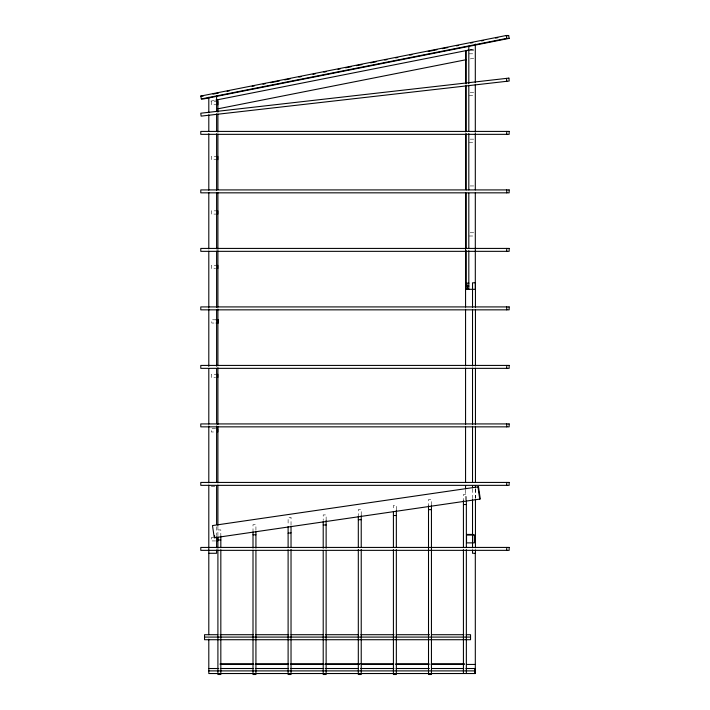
<?xml version="1.0" encoding="UTF-8"?>
<svg xmlns="http://www.w3.org/2000/svg" width="710" height="710" viewBox="0 0 710 710"><rect width="100%" height="100%" fill="white"/><g stroke="black" fill="none" stroke-linecap="round" stroke-linejoin="round"><path stroke-width="0.53" stroke-dasharray="3.55 2.66" d="M470.26 49.869L474.307 49.008L469.887 49.869M210.826 101.113L214.873 100.314M470.26 58.894L474.307 58.096M470.171 50.552L474.289 50.552M469.141 53.8L474.289 53.8M470.171 92.344L474.289 92.344M469.141 95.593L474.289 95.593M217.775 101.512L211.278 101.512L211.278 104.76L217.775 104.76M470.171 139.151L474.289 139.151M469.141 142.399L474.289 142.399M217.775 156.377L211.278 156.377L211.278 159.626L217.775 159.626M470.171 185.949L474.289 185.949M217.775 210.843L211.278 210.843L211.278 214.092L217.775 214.092M470.171 232.756L474.289 232.756M469.141 236.004L474.289 236.004M217.775 265.318L211.278 265.318L211.278 268.566L215.609 268.566M216.124 319.793L211.793 319.793L211.793 323.041L216.124 323.041M217.775 374.259L211.278 374.259L211.278 377.516L215.609 377.516M215.609 428.733L211.278 428.733L211.278 431.982L215.609 431.982M211.278 486.457L215.609 486.457M217.908 529.926L220.828 529.926L220.828 535.447M213.444 537.674L211.278 537.674L211.278 540.931L217.775 540.931M475.443 488.986L475.443 497.852M475.309 488.95L475.309 497.861M472.523 488.986L472.523 497.852M466.355 499.982L466.355 494.462L463.426 494.462L463.426 499.982M465.565 490.06L465.565 500.053M431.44 505.112L431.44 499.583L428.512 499.583L428.512 505.112M396.34 509.869L396.34 505.458L393.411 505.458L393.411 510.49M361.23 515.167L361.23 509.638L358.31 509.638L358.31 515.673M326.13 520.448L326.13 514.91L323.21 514.91L323.21 520.448M291.029 525.098L291.029 517.359L288.109 517.776L288.109 525.489M255.928 530.281L255.928 524.734L253.008 524.734L253.008 530.778M217.908 526.021L217.908 536.547M216.603 526.713L216.603 535.571"/><path stroke-width="1.06" d="M469.248 50.082L466.213 50.721L466.213 83.86M200.788 96.054L506.239 35.5L508.662 35.5L509.212 38.376L203.761 98.921L201.338 98.921L200.788 96.054L203.211 96.054M213 94.111L218.431 93.037M227.129 91.315L229.303 90.88M252.13 86.354L254.304 85.928M263.002 84.197L265.176 83.771M270.608 82.688L279.305 80.967M284.737 79.893L290.177 78.81M298.874 77.088L301.04 76.662M313.003 74.284L315.178 73.858M323.875 72.136L326.041 71.701M338.004 69.332L340.179 68.897M345.61 67.823L351.051 66.749M356.482 65.666L361.914 64.592M370.611 62.87L376.052 61.788M384.74 60.066L386.914 59.631M395.612 57.909L397.786 57.483M409.741 55.105L411.915 54.679M428.228 51.448L436.916 49.718M442.357 48.644L447.788 47.57M456.486 45.839L458.66 45.413M470.615 43.044L472.789 42.609M481.486 40.887L483.661 40.452M495.615 38.083L497.79 37.657M506.487 35.935L508.662 35.5M201.338 98.921L506.78 38.376L509.212 38.376M215.884 100.11L468.813 50.082M217.908 108.816L466.213 59.693M288.109 533.237L291.029 532.819M468.946 283.13L466.994 283.13L466.994 286.05L468.946 286.05M465.565 289.307L475.309 289.307L475.309 192.88M216.124 319.793L218.298 319.793L218.298 323.041L216.124 323.041M463.426 504.526L466.355 504.526M428.512 509.647L431.44 509.647M393.411 515.522L396.34 515.522M358.31 519.702L361.23 519.702M323.21 524.974L326.13 524.974M466.647 534.426L473.144 534.426M253.008 534.799L255.928 534.799M217.908 539.999L220.828 539.999M208.802 553.276L216.603 553.276L216.603 549.957M217.846 634.704L204.542 634.704L204.542 639.719L470.544 639.719L470.544 634.704L466.115 634.704M220.056 634.704L253.31 634.704M255.529 634.704L288.775 634.704M290.993 634.704L323.139 634.704M325.349 634.704L358.603 634.704M360.822 634.704L394.068 634.704M396.286 634.704L429.532 634.704M431.751 634.704L463.896 634.704M204.542 637.083L470.544 637.083M220.118 663.779L253.284 663.779M255.493 663.779L288.668 663.779M290.878 663.779L322.935 663.779M325.153 663.779L393.695 663.779M395.905 663.779L429.08 663.779M431.289 663.779L464.455 663.779M220.118 664.436L253.257 664.436M255.174 664.436L288.606 664.436M290.621 664.436L323.849 664.436M325.065 664.436L359.313 664.436M361.514 664.436L393.642 664.436M395.772 664.436L429.089 664.436M431.121 664.436L464.269 664.436M466.355 664.436L475.309 664.436M208.802 668.509L218.778 668.509M220.996 668.509L253.142 668.509M255.352 668.509L288.606 668.509M290.825 668.509L322.961 668.509M325.18 668.509L358.426 668.509M360.644 668.509L393.899 668.509M396.109 668.509L429.364 668.509M431.582 668.509L463.719 668.509M465.938 668.509L474.804 668.509L474.804 673.533M208.802 670.897L474.804 670.897M506.239 35.5L506.78 38.376M477.954 486.882L479.729 499.103M214.535 535.677L214.837 537.71M506.47 78.384L506.798 81.295M506.727 131.412L506.727 134.341M506.727 189.916L506.727 192.836M506.727 248.42L506.727 251.34M506.727 306.915L506.727 309.844M506.727 365.419L506.727 368.348M506.727 423.923L506.727 426.852M506.727 482.427L506.727 485.347M506.727 547.428L506.727 550.356M475.443 307.19L475.443 282.802L472.523 282.802L472.523 307.19M475.443 309.409L475.443 365.943M475.443 368.162L475.443 424.695M475.443 426.905L475.443 482.339M475.443 485.658L475.443 487.877M475.443 498.961L475.443 547.738M475.443 549.957L475.443 553.276L472.523 553.276L472.523 549.957M475.309 44.047L475.309 82.715M475.309 84.472L475.309 132.149M475.309 133.533L475.309 189.881M475.309 553.161L475.309 673.533L208.802 673.533L208.802 639.169M472.523 309.409L472.523 365.943M472.523 368.162L472.523 424.695M472.523 426.905L472.523 482.339M472.523 485.658L472.523 487.877M472.523 498.961L472.523 547.738M468.813 46.256L468.813 83.824M468.813 86.034L468.813 131.323M468.813 133.533L468.813 189.881M468.813 193.191L468.813 248.429M468.813 250.639L468.813 289.307M467.517 286.05L467.517 289.307M466.355 500.497L466.355 547.605M466.355 549.647L466.355 673.533M466.213 86.07L466.213 131.359M466.213 133.56L466.213 189.898M466.213 193.209L466.213 248.438M466.213 250.648L466.213 289.307M465.565 50.721L465.565 83.114M465.565 85.324L465.565 131.9M465.565 134.101L465.565 189.561M465.565 192.854L465.565 307.102M465.565 309.267L465.565 365.881M465.565 368.055L465.565 424.651M465.565 426.843L465.565 482.312M465.565 485.622L465.565 488.959M463.426 500.497L463.426 547.605M463.426 549.647L463.426 673.533M431.44 505.618L431.44 674.5L428.512 674.5L428.512 505.618M396.34 510.49L396.34 547.534M396.34 549.611L396.34 674.5L393.411 674.5L393.411 549.611M393.411 511.493L393.411 547.534M361.23 515.673L361.23 547.348M361.23 549.442L361.23 674.5L358.31 674.5L358.31 549.442M358.31 516.268L358.31 547.348M326.13 520.448L326.13 548.235M326.13 550.348L326.13 674.5L323.21 674.5L323.21 550.348M323.21 521.548L323.21 548.235M291.029 526.199L291.029 547.215M291.029 549.425L291.029 674.5L288.109 674.5L288.109 549.753M288.109 526.598L288.109 547.587M255.928 531.391L255.928 548.102M255.928 550.232L255.928 674.5L253.008 674.5L253.008 550.232M253.008 531.781L253.008 548.102M220.828 535.97L220.828 547.712M220.828 549.771L220.828 674.5L217.908 674.5L217.908 549.771M217.908 99.711L217.908 112.136M217.908 114.106L217.908 132.078M217.908 134.039L217.908 189.676M217.908 192.721L217.908 249.316M217.908 250.603L217.908 307.093M217.908 308.992L217.908 365.801M217.908 367.673L217.908 424.518M217.908 426.364L217.908 482.835M217.908 485.054L217.908 525.32M217.908 536.973L217.908 548.164M217.775 101.512L217.775 104.76M217.775 156.377L217.775 159.626M217.775 210.843L217.775 214.092M217.775 265.318L217.775 268.566M217.775 374.259L217.775 377.516M217.775 428.733L217.775 431.982M217.775 537.674L217.775 540.931M216.603 96.116L216.603 111.612M216.603 113.831L216.603 131.536M216.603 133.755L216.603 190.209M216.603 192.419L216.603 248.873M216.603 251.091L216.603 307.545M216.603 309.755L216.603 366.209M216.603 368.419L216.603 423.772M216.603 425.982L216.603 482.436M216.603 485.755L216.603 524.495M216.603 536.671L216.603 547.747M208.802 97.226L208.802 112.721M208.802 114.816L208.802 131.536M208.802 133.657L208.802 190.209M208.802 192.419L208.802 248.953M208.802 251.091L208.802 307.545M208.802 308.814L208.802 366.458M208.802 368.419L208.802 424.11M208.802 425.982L208.802 482.862M208.802 485.081L208.802 634.731M478.513 486.803L212.494 525.569L214.269 537.798L480.297 499.023L478.513 486.803M508.884 78.109L200.788 113.209L201.116 116.12L509.212 81.02L508.884 78.109M509.15 131.412L200.788 131.412L200.788 134.341L509.15 134.341L509.15 131.412M509.15 189.916L200.788 189.916L200.788 192.836L509.15 192.836L509.15 189.916M509.15 248.42L200.788 248.42L200.788 251.34L509.15 251.34L509.15 248.42M509.15 306.915L200.788 306.915L200.788 309.844L509.15 309.844L509.15 306.915M509.15 365.419L200.788 365.419L200.788 368.348L509.15 368.348L509.15 365.419M509.15 423.923L200.788 423.923L200.788 426.852L509.15 426.852L509.15 423.923M509.15 482.427L200.788 482.427L200.788 485.347L509.15 485.347L509.15 482.427M474.342 535.074L466.541 535.074L466.541 542.875L474.342 542.875L474.342 535.074M509.15 547.428L200.788 547.428L200.788 550.356L509.15 550.356L509.15 547.428"/></g></svg>
